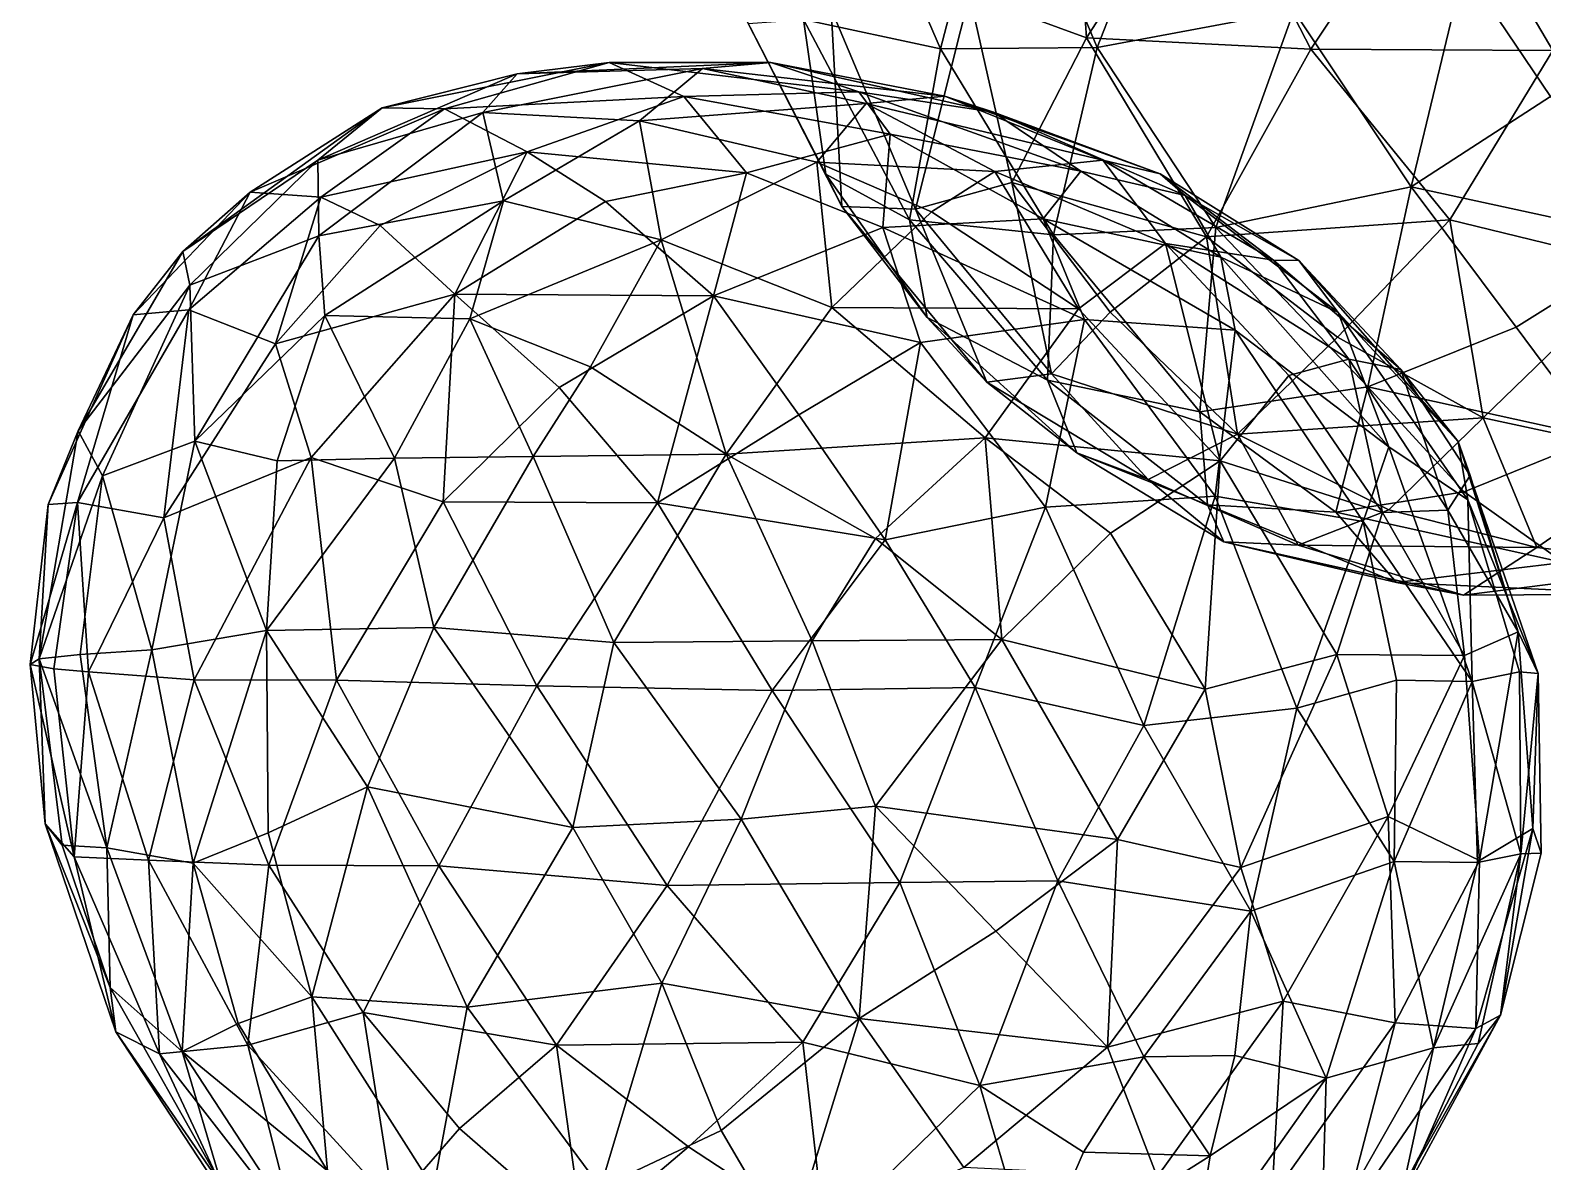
# Model space of a CAD drawing. Extents: x 373697 to 374058, y 6959904 to 6960301.
# Drawn here: x 373817.39 to 373853.77, y 6960149.68 to 6960176.9 of the extents above; entities that cross this region are included whole.
import ezdxf

# ---------------------------------------------------------------- set-up
doc = ezdxf.new("R2010")
doc.units = 0
doc.layers.add('Bht_Fk', color=7, linetype='CONTINUOUS')

msp = doc.modelspace()

# ---------------------------------------------------------------- linework, layer by layer
at = {"layer": 'Bht_Fk'}
for points in [[(373836.953, 6960181.836, 172.605), (373840.739, 6960182.013, 175.513), (373839.291, 6960176.445, 173.418)], [(373840.739, 6960182.013, 175.513), (373843.059, 6960176.48, 176.169), (373839.291, 6960176.445, 173.418)], [(373840.739, 6960182.013, 175.513), (373845.097, 6960181.697, 178.151), (373843.059, 6960176.48, 176.169)], [(373854.012, 6960176.412, 169.392), (373855.05, 6960182.095, 170.208), (373851.275, 6960181.07, 168.511)], [(373835.989, 6960177.154, 170.483), (373836.953, 6960181.836, 172.605), (373839.291, 6960176.445, 173.418)], [(373839.985, 6960177.75, 166.193), (373842.799, 6960176.716, 165.991), (373842.462, 6960181.663, 167.029)], [(373842.462, 6960181.663, 167.029), (373842.799, 6960176.716, 165.991), (373845.718, 6960181.252, 167.209)], [(373843.059, 6960176.48, 176.169), (373845.097, 6960181.697, 178.151), (373847.789, 6960177.359, 179.058)], [(373845.718, 6960181.252, 167.209), (373842.799, 6960176.716, 165.991), (373848.192, 6960176.444, 167.19)], [(373851.275, 6960181.07, 168.511), (373845.718, 6960181.252, 167.209), (373848.192, 6960176.444, 167.19)], [(373854.012, 6960176.412, 169.392), (373851.275, 6960181.07, 168.511), (373848.192, 6960176.444, 167.19)], [(373851.873, 6960178.4, 181.062), (373850.611, 6960173.131, 179.594), (373847.789, 6960177.359, 179.058)], [(373851.873, 6960178.4, 181.062), (373853.959, 6960175.301, 181.439), (373850.611, 6960173.131, 179.594)], [(373851.873, 6960178.4, 181.062), (373856.964, 6960177.098, 182.697), (373853.959, 6960175.301, 181.439)], [(373838.69, 6960172.588, 166.154), (373839.985, 6960177.75, 166.193), (373836.658, 6960177.402, 165.965)], [(373838.69, 6960172.588, 166.154), (373841.001, 6960173.234, 165.791), (373839.985, 6960177.75, 166.193)], [(373841.001, 6960173.234, 165.791), (373842.799, 6960176.716, 165.991), (373839.985, 6960177.75, 166.193)], [(373836.531, 6960173.437, 168.852), (373834.431, 6960177.519, 166.871), (373834.665, 6960177.058, 168.413)], [(373836.915, 6960172.659, 167.337), (373834.431, 6960177.519, 166.871), (373836.531, 6960173.437, 168.852)], [(373836.915, 6960172.659, 167.337), (373836.658, 6960177.402, 165.965), (373834.431, 6960177.519, 166.871)], [(373836.915, 6960172.659, 167.337), (373838.69, 6960172.588, 166.154), (373836.658, 6960177.402, 165.965)], [(373845.909, 6960172.15, 176.831), (373843.059, 6960176.48, 176.169), (373847.789, 6960177.359, 179.058)], [(373847.789, 6960177.359, 179.058), (373850.611, 6960173.131, 179.594), (373845.909, 6960172.15, 176.831)], [(373836.531, 6960173.437, 168.852), (373834.665, 6960177.058, 168.413), (373835.989, 6960177.154, 170.483)], [(373838.54, 6960172.334, 171.044), (373835.989, 6960177.154, 170.483), (373839.291, 6960176.445, 173.418)], [(373838.54, 6960172.334, 171.044), (373836.531, 6960173.437, 168.852), (373835.989, 6960177.154, 170.483)], [(373843.059, 6960176.48, 176.169), (373842.003, 6960171.978, 174.09), (373839.291, 6960176.445, 173.418)], [(373841.001, 6960173.234, 165.791), (373845.687, 6960171.923, 166.604), (373842.799, 6960176.716, 165.991)], [(373843.059, 6960176.48, 176.169), (373845.909, 6960172.15, 176.831), (373842.003, 6960171.978, 174.09)], [(373848.192, 6960176.444, 167.19), (373842.799, 6960176.716, 165.991), (373845.687, 6960171.923, 166.604)], [(373829.109, 6960175.846, 75.394), (373825.855, 6960175.029, 72.704), (373831.318, 6960176.118, 74.359)], [(373825.855, 6960175.029, 72.704), (373827.355, 6960175.006, 71.453), (373831.318, 6960176.118, 74.359)], [(373827.355, 6960175.006, 71.453), (373833.116, 6960175.301, 73.023), (373831.318, 6960176.118, 74.359)], [(373835.211, 6960176.116, 77.147), (373829.109, 6960175.846, 75.394), (373831.318, 6960176.118, 74.359)], [(373829.109, 6960175.846, 75.394), (373835.211, 6960176.116, 77.147), (373833.565, 6960175.973, 78.352)], [(373837.322, 6960175.412, 76.052), (373835.211, 6960176.116, 77.147), (373831.318, 6960176.118, 74.359)], [(373833.116, 6960175.301, 73.023), (373837.322, 6960175.412, 76.052), (373831.318, 6960176.118, 74.359)], [(373835.211, 6960176.116, 77.147), (373839.393, 6960175.306, 80.061), (373833.565, 6960175.973, 78.352)], [(373835.211, 6960176.116, 77.147), (373840.566, 6960174.927, 78.698), (373839.393, 6960175.306, 80.061)], [(373837.322, 6960175.412, 76.052), (373840.566, 6960174.927, 78.698), (373835.211, 6960176.116, 77.147)], [(373842.003, 6960171.978, 174.09), (373838.54, 6960172.334, 171.044), (373839.291, 6960176.445, 173.418)], [(373848.192, 6960176.444, 167.19), (373845.687, 6960171.923, 166.604), (373851.54, 6960172.338, 168.479)], [(373851.54, 6960172.338, 168.479), (373854.012, 6960176.412, 169.392), (373848.192, 6960176.444, 167.19)], [(373851.54, 6960172.338, 168.479), (373856.112, 6960171.221, 170.758), (373854.012, 6960176.412, 169.392)], [(373829.109, 6960175.846, 75.394), (373828.279, 6960174.915, 76.763), (373824.311, 6960173.771, 73.994)], [(373824.311, 6960173.771, 73.994), (373825.855, 6960175.029, 72.704), (373829.109, 6960175.846, 75.394)], [(373833.565, 6960175.973, 78.352), (373832.047, 6960174.713, 79.515), (373828.279, 6960174.915, 76.763)], [(373828.279, 6960174.915, 76.763), (373829.109, 6960175.846, 75.394), (373833.565, 6960175.973, 78.352)], [(373832.047, 6960174.713, 79.515), (373833.565, 6960175.973, 78.352), (373837.502, 6960175.135, 81.025)], [(373839.393, 6960175.306, 80.061), (373837.502, 6960175.135, 81.025), (373833.565, 6960175.973, 78.352)], [(373833.116, 6960175.301, 73.023), (373838.08, 6960174.394, 74.657), (373837.322, 6960175.412, 76.052)], [(373842.664, 6960173.506, 77.515), (373840.566, 6960174.927, 78.698), (373837.322, 6960175.412, 76.052)], [(373838.08, 6960174.394, 74.657), (373842.664, 6960173.506, 77.515), (373837.322, 6960175.412, 76.052)], [(373825.855, 6960175.029, 72.704), (373824.311, 6960173.771, 73.994), (373821.065, 6960171.574, 71.289)], [(373821.065, 6960171.574, 71.289), (373822.681, 6960172.999, 70.511), (373825.855, 6960175.029, 72.704)], [(373825.855, 6960175.029, 72.704), (373822.681, 6960172.999, 70.511), (373827.355, 6960175.006, 71.453)], [(373829.35, 6960173.969, 70.403), (373833.116, 6960175.301, 73.023), (373827.355, 6960175.006, 71.453)], [(373829.35, 6960173.969, 70.403), (373834.62, 6960173.468, 71.707), (373833.116, 6960175.301, 73.023)], [(373837.502, 6960175.135, 81.025), (373836.315, 6960173.725, 82.218), (373832.047, 6960174.713, 79.515)], [(373838.08, 6960174.394, 74.657), (373833.116, 6960175.301, 73.023), (373834.62, 6960173.468, 71.707)], [(373836.315, 6960173.725, 82.218), (373837.502, 6960175.135, 81.025), (373840.595, 6960173.501, 83.399)], [(373837.502, 6960175.135, 81.025), (373839.393, 6960175.306, 80.061), (373843.194, 6960173.771, 82.615)], [(373837.502, 6960175.135, 81.025), (373843.194, 6960173.771, 82.615), (373840.595, 6960173.501, 83.399)], [(373844.57, 6960173.439, 81.535), (373843.194, 6960173.771, 82.615), (373839.393, 6960175.306, 80.061)], [(373840.566, 6960174.927, 78.698), (373844.57, 6960173.439, 81.535), (373839.393, 6960175.306, 80.061)], [(373856.494, 6960171.856, 181.556), (373850.611, 6960173.131, 179.594), (373853.959, 6960175.301, 181.439)], [(373827.355, 6960175.006, 71.453), (373822.681, 6960172.999, 70.511), (373824.384, 6960172.88, 69.251)], [(373824.337, 6960171.95, 75.837), (373824.311, 6960173.771, 73.994), (373828.279, 6960174.915, 76.763)], [(373828.279, 6960174.915, 76.763), (373828.779, 6960172.796, 78.943), (373824.337, 6960171.95, 75.837)], [(373827.355, 6960175.006, 71.453), (373824.384, 6960172.88, 69.251), (373829.35, 6960173.969, 70.403)], [(373828.779, 6960172.796, 78.943), (373828.279, 6960174.915, 76.763), (373832.047, 6960174.713, 79.515)], [(373828.779, 6960172.796, 78.943), (373832.047, 6960174.713, 79.515), (373832.569, 6960171.852, 81.54)], [(373832.047, 6960174.713, 79.515), (373836.315, 6960173.725, 82.218), (373832.569, 6960171.852, 81.54)], [(373840.566, 6960174.927, 78.698), (373845.175, 6960172.917, 79.924), (373844.57, 6960173.439, 81.535)], [(373842.664, 6960173.506, 77.515), (373845.175, 6960172.917, 79.924), (373840.566, 6960174.927, 78.698)], [(373837.9, 6960172.15, 72.405), (373838.08, 6960174.394, 74.657), (373834.62, 6960173.468, 71.707)], [(373841.758, 6960172.36, 75.138), (373838.08, 6960174.394, 74.657), (373837.9, 6960172.15, 72.405)], [(373841.758, 6960172.36, 75.138), (373842.664, 6960173.506, 77.515), (373838.08, 6960174.394, 74.657)], [(373825.807, 6960172.198, 68.577), (373829.35, 6960173.969, 70.403), (373824.384, 6960172.88, 69.251)], [(373829.35, 6960173.969, 70.403), (373825.807, 6960172.198, 68.577), (373827.604, 6960170.547, 67.941)], [(373831.232, 6960172.774, 69.897), (373829.35, 6960173.969, 70.403), (373827.604, 6960170.547, 67.941)], [(373829.35, 6960173.969, 70.403), (373831.232, 6960172.774, 69.897), (373834.62, 6960173.468, 71.707)], [(373821.234, 6960170.764, 73.007), (373821.065, 6960171.574, 71.289), (373824.311, 6960173.771, 73.994)], [(373824.311, 6960173.771, 73.994), (373824.337, 6960171.95, 75.837), (373821.234, 6960170.764, 73.007)], [(373836.674, 6960170.226, 83.912), (373832.569, 6960171.852, 81.54), (373836.315, 6960173.725, 82.218)], [(373839.07, 6960172.528, 83.826), (373836.674, 6960170.226, 83.912), (373836.315, 6960173.725, 82.218)], [(373840.595, 6960173.501, 83.399), (373839.07, 6960172.528, 83.826), (373836.315, 6960173.725, 82.218)], [(373840.595, 6960173.501, 83.399), (373843.194, 6960173.771, 82.615), (373844.697, 6960171.767, 84.82)], [(373844.697, 6960171.767, 84.82), (373843.194, 6960173.771, 82.615), (373847.301, 6960171.368, 84.192)], [(373843.194, 6960173.771, 82.615), (373844.57, 6960173.439, 81.535), (373847.301, 6960171.368, 84.192)], [(373833.827, 6960170.51, 69.7), (373834.62, 6960173.468, 71.707), (373831.232, 6960172.774, 69.897)], [(373837.9, 6960172.15, 72.405), (373834.62, 6960173.468, 71.707), (373833.827, 6960170.51, 69.7)], [(373838.969, 6960169.983, 169.458), (373836.531, 6960173.437, 168.852), (373838.54, 6960172.334, 171.044)], [(373838.969, 6960169.983, 169.458), (373836.915, 6960172.659, 167.337), (373836.531, 6960173.437, 168.852)], [(373841.961, 6960168.632, 167.236), (373841.001, 6960173.234, 165.791), (373838.69, 6960172.588, 166.154)], [(373842.61, 6960170.197, 85.596), (373839.07, 6960172.528, 83.826), (373840.595, 6960173.501, 83.399)], [(373844.697, 6960171.767, 84.82), (373842.61, 6960170.197, 85.596), (373840.595, 6960173.501, 83.399)], [(373841.961, 6960168.632, 167.236), (373843.366, 6960170.113, 166.554), (373841.001, 6960173.234, 165.791)], [(373843.366, 6960170.113, 166.554), (373845.687, 6960171.923, 166.604), (373841.001, 6960173.234, 165.791)], [(373846.032, 6960171.436, 78.455), (373842.664, 6960173.506, 77.515), (373841.758, 6960172.36, 75.138)], [(373842.664, 6960173.506, 77.515), (373846.032, 6960171.436, 78.455), (373845.175, 6960172.917, 79.924)], [(373847.909, 6960171.357, 82.422), (373847.301, 6960171.368, 84.192), (373844.57, 6960173.439, 81.535)], [(373847.909, 6960171.357, 82.422), (373844.57, 6960173.439, 81.535), (373845.175, 6960172.917, 79.924)], [(373819.868, 6960170.052, 69.456), (373822.681, 6960172.999, 70.511), (373821.065, 6960171.574, 71.289)], [(373821.206, 6960170.167, 68.024), (373822.681, 6960172.999, 70.511), (373819.868, 6960170.052, 69.456)], [(373821.206, 6960170.167, 68.024), (373824.384, 6960172.88, 69.251), (373822.681, 6960172.999, 70.511)], [(373823.295, 6960169.353, 67.143), (373824.384, 6960172.88, 69.251), (373821.206, 6960170.167, 68.024)], [(373823.295, 6960169.353, 67.143), (373825.807, 6960172.198, 68.577), (373824.384, 6960172.88, 69.251)], [(373845.175, 6960172.917, 79.924), (373848.851, 6960170.104, 80.937), (373847.909, 6960171.357, 82.422)], [(373846.032, 6960171.436, 78.455), (373848.851, 6960170.104, 80.937), (373845.175, 6960172.917, 79.924)], [(373849.568, 6960168.314, 177.508), (373845.909, 6960172.15, 176.831), (373850.611, 6960173.131, 179.594)], [(373853.135, 6960169.755, 179.736), (373849.568, 6960168.314, 177.508), (373850.611, 6960173.131, 179.594)], [(373853.135, 6960169.755, 179.736), (373850.611, 6960173.131, 179.594), (373856.494, 6960171.856, 181.556)], [(373828.779, 6960172.796, 78.943), (373824.482, 6960170.03, 76.903), (373824.337, 6960171.95, 75.837)], [(373828.779, 6960172.796, 78.943), (373827.967, 6960169.952, 79.561), (373824.482, 6960170.03, 76.903)], [(373833.827, 6960170.51, 69.7), (373831.232, 6960172.774, 69.897), (373827.604, 6960170.547, 67.941)], [(373827.967, 6960169.952, 79.561), (373828.779, 6960172.796, 78.943), (373832.569, 6960171.852, 81.54)], [(373836.674, 6960170.226, 83.912), (373839.07, 6960172.528, 83.826), (373842.61, 6960170.197, 85.596)], [(373840.404, 6960168.433, 168.381), (373836.915, 6960172.659, 167.337), (373838.969, 6960169.983, 169.458)], [(373840.404, 6960168.433, 168.381), (373838.69, 6960172.588, 166.154), (373836.915, 6960172.659, 167.337)], [(373840.404, 6960168.433, 168.381), (373841.961, 6960168.632, 167.236), (373838.69, 6960172.588, 166.154)], [(373825.807, 6960172.198, 68.577), (373823.295, 6960169.353, 67.143), (373827.604, 6960170.547, 67.941)], [(373838.809, 6960169.382, 71.535), (373837.9, 6960172.15, 72.405), (373833.827, 6960170.51, 69.7)], [(373842.755, 6960169.936, 74.192), (373841.758, 6960172.36, 75.138), (373837.9, 6960172.15, 72.405)], [(373837.9, 6960172.15, 72.405), (373838.809, 6960169.382, 71.535), (373842.755, 6960169.936, 74.192)], [(373842.003, 6960171.978, 174.09), (373841.859, 6960168.476, 171.978), (373838.54, 6960172.334, 171.044)], [(373841.859, 6960168.476, 171.978), (373838.969, 6960169.983, 169.458), (373838.54, 6960172.334, 171.044)], [(373846.372, 6960169.683, 77.104), (373841.758, 6960172.36, 75.138), (373842.755, 6960169.936, 74.192)], [(373846.372, 6960169.683, 77.104), (373846.032, 6960171.436, 78.455), (373841.758, 6960172.36, 75.138)], [(373845.909, 6960172.15, 176.831), (373845.524, 6960167.713, 174.667), (373842.003, 6960171.978, 174.09)], [(373845.909, 6960172.15, 176.831), (373849.568, 6960168.314, 177.508), (373845.524, 6960167.713, 174.667)], [(373848.84, 6960169.515, 167.911), (373851.54, 6960172.338, 168.479), (373845.687, 6960171.923, 166.604)], [(373852.344, 6960167.568, 169.793), (373851.54, 6960172.338, 168.479), (373848.84, 6960169.515, 167.911)], [(373852.344, 6960167.568, 169.793), (373856.112, 6960171.221, 170.758), (373851.54, 6960172.338, 168.479)], [(373821.234, 6960170.764, 73.007), (373824.337, 6960171.95, 75.837), (373821.351, 6960167.011, 74.871)], [(373824.337, 6960171.95, 75.837), (373824.482, 6960170.03, 76.903), (373821.351, 6960167.011, 74.871)], [(373832.569, 6960171.852, 81.54), (373830.871, 6960168.796, 81.616), (373827.967, 6960169.952, 79.561)], [(373832.569, 6960171.852, 81.54), (373834.131, 6960166.699, 83.574), (373830.871, 6960168.796, 81.616)], [(373832.569, 6960171.852, 81.54), (373836.674, 6960170.226, 83.912), (373834.131, 6960166.699, 83.574)], [(373845.524, 6960167.713, 174.667), (373841.859, 6960168.476, 171.978), (373842.003, 6960171.978, 174.09)], [(373842.61, 6960170.197, 85.596), (373844.697, 6960171.767, 84.82), (373846.017, 6960166.537, 87.042)], [(373846.428, 6960167.18, 168.132), (373845.687, 6960171.923, 166.604), (373843.366, 6960170.113, 166.554)], [(373844.697, 6960171.767, 84.82), (373847.67, 6960168.593, 86.424), (373846.017, 6960166.537, 87.042)], [(373849.109, 6960168.983, 85.69), (373844.697, 6960171.767, 84.82), (373847.301, 6960171.368, 84.192)], [(373849.109, 6960168.983, 85.69), (373847.67, 6960168.593, 86.424), (373844.697, 6960171.767, 84.82)], [(373848.84, 6960169.515, 167.911), (373845.687, 6960171.923, 166.604), (373846.428, 6960167.18, 168.132)], [(373856.494, 6960171.856, 181.556), (373855.103, 6960167.097, 179.373), (373853.135, 6960169.755, 179.736)], [(373821.234, 6960170.764, 73.007), (373818.547, 6960167.262, 70.453), (373821.065, 6960171.574, 71.289)], [(373818.547, 6960167.262, 70.453), (373819.868, 6960170.052, 69.456), (373821.065, 6960171.574, 71.289)], [(373850.073, 6960166.878, 79.475), (373848.851, 6960170.104, 80.937), (373846.032, 6960171.436, 78.455)], [(373846.032, 6960171.436, 78.455), (373846.372, 6960169.683, 77.104), (373850.073, 6960166.878, 79.475)], [(373850.364, 6960168.736, 84.684), (373849.109, 6960168.983, 85.69), (373847.301, 6960171.368, 84.192)], [(373847.909, 6960171.357, 82.422), (373850.364, 6960168.736, 84.684), (373847.301, 6960171.368, 84.192)], [(373847.909, 6960171.357, 82.422), (373851.736, 6960167, 83.727), (373850.364, 6960168.736, 84.684)], [(373848.851, 6960170.104, 80.937), (373851.736, 6960167, 83.727), (373847.909, 6960171.357, 82.422)], [(373852.344, 6960167.568, 169.793), (373856.773, 6960166.62, 172.316), (373856.112, 6960171.221, 170.758)], [(373821.234, 6960170.764, 73.007), (373819.135, 6960166.179, 72.299), (373818.547, 6960167.262, 70.453)], [(373821.351, 6960167.011, 74.871), (373819.135, 6960166.179, 72.299), (373821.234, 6960170.764, 73.007)], [(373823.295, 6960169.353, 67.143), (373824.149, 6960166.617, 66.281), (373827.604, 6960170.547, 67.941)], [(373824.149, 6960166.617, 66.281), (373827.33, 6960165.551, 66.508), (373827.604, 6960170.547, 67.941)], [(373827.33, 6960165.551, 66.508), (373830.119, 6960168.298, 67.726), (373827.604, 6960170.547, 67.941)], [(373830.119, 6960168.298, 67.726), (373833.827, 6960170.51, 69.7), (373827.604, 6960170.547, 67.941)], [(373832.479, 6960165.527, 67.842), (373833.827, 6960170.51, 69.7), (373830.119, 6960168.298, 67.726)], [(373832.479, 6960165.527, 67.842), (373835.877, 6960167.645, 69.584), (373833.827, 6960170.51, 69.7)], [(373835.877, 6960167.645, 69.584), (373838.809, 6960169.382, 71.535), (373833.827, 6960170.51, 69.7)], [(373819.868, 6960170.052, 69.456), (373818.547, 6960167.262, 70.453), (373817.828, 6960165.49, 68.75)], [(373818.528, 6960165.539, 67.181), (373819.868, 6960170.052, 69.456), (373817.828, 6960165.49, 68.75)], [(373818.528, 6960165.539, 67.181), (373820.61, 6960165.163, 66.122), (373821.206, 6960170.167, 68.024)], [(373821.206, 6960170.167, 68.024), (373819.868, 6960170.052, 69.456), (373818.528, 6960165.539, 67.181)], [(373820.61, 6960165.163, 66.122), (373823.295, 6960169.353, 67.143), (373821.206, 6960170.167, 68.024)], [(373824.482, 6960170.03, 76.903), (373823.331, 6960166.538, 76.881), (373821.351, 6960167.011, 74.871)], [(373826.159, 6960166.6, 79.061), (373823.331, 6960166.538, 76.881), (373824.482, 6960170.03, 76.903)], [(373827.967, 6960169.952, 79.561), (373826.159, 6960166.6, 79.061), (373824.482, 6960170.03, 76.903)], [(373827.967, 6960169.952, 79.561), (373829.492, 6960166.643, 81.207), (373826.159, 6960166.6, 79.061)], [(373830.871, 6960168.796, 81.616), (373829.492, 6960166.643, 81.207), (373827.967, 6960169.952, 79.561)], [(373836.674, 6960170.226, 83.912), (373840.36, 6960167.089, 85.865), (373834.131, 6960166.699, 83.574)], [(373842.61, 6960170.197, 85.596), (373840.36, 6960167.089, 85.865), (373836.674, 6960170.226, 83.912)], [(373841.813, 6960165.425, 72.051), (373842.755, 6960169.936, 74.192), (373838.809, 6960169.382, 71.535)], [(373841.859, 6960168.476, 171.978), (373842.568, 6960166.727, 170.436), (373838.969, 6960169.983, 169.458)], [(373840.404, 6960168.433, 168.381), (373838.969, 6960169.983, 169.458), (373842.568, 6960166.727, 170.436)], [(373840.36, 6960167.089, 85.865), (373842.61, 6960170.197, 85.596), (373846.017, 6960166.537, 87.042)], [(373845.894, 6960165.687, 74.841), (373842.755, 6960169.936, 74.192), (373841.813, 6960165.425, 72.051)], [(373846.428, 6960167.18, 168.132), (373843.366, 6960170.113, 166.554), (373841.961, 6960168.632, 167.236)], [(373846.372, 6960169.683, 77.104), (373842.755, 6960169.936, 74.192), (373845.894, 6960165.687, 74.841)], [(373851.974, 6960165.602, 81.715), (373851.736, 6960167, 83.727), (373848.851, 6960170.104, 80.937)], [(373850.073, 6960166.878, 79.475), (373851.974, 6960165.602, 81.715), (373848.851, 6960170.104, 80.937)], [(373845.894, 6960165.687, 74.841), (373849.453, 6960165.074, 77.841), (373846.372, 6960169.683, 77.104)], [(373850.073, 6960166.878, 79.475), (373846.372, 6960169.683, 77.104), (373849.453, 6960165.074, 77.841)], [(373855.103, 6960167.097, 179.373), (373849.568, 6960168.314, 177.508), (373853.135, 6960169.755, 179.736)], [(373824.149, 6960166.617, 66.281), (373823.295, 6960169.353, 67.143), (373820.61, 6960165.163, 66.122)], [(373837.959, 6960164.633, 69.908), (373838.809, 6960169.382, 71.535), (373835.877, 6960167.645, 69.584)], [(373838.809, 6960169.382, 71.535), (373837.959, 6960164.633, 69.908), (373841.813, 6960165.425, 72.051)], [(373846.428, 6960167.18, 168.132), (373852.344, 6960167.568, 169.793), (373848.84, 6960169.515, 167.911)], [(373847.67, 6960168.593, 86.424), (373849.109, 6960168.983, 85.69), (373849.919, 6960165.291, 87.05)], [(373849.109, 6960168.983, 85.69), (373851.494, 6960165.348, 86.279), (373849.919, 6960165.291, 87.05)], [(373850.364, 6960168.736, 84.684), (373851.494, 6960165.348, 86.279), (373849.109, 6960168.983, 85.69)], [(373834.131, 6960166.699, 83.574), (373829.492, 6960166.643, 81.207), (373830.871, 6960168.796, 81.616)], [(373844.279, 6960166.092, 168.87), (373841.961, 6960168.632, 167.236), (373840.404, 6960168.433, 168.381)], [(373845.709, 6960165.477, 172.962), (373841.859, 6960168.476, 171.978), (373845.524, 6960167.713, 174.667)], [(373842.568, 6960166.727, 170.436), (373841.859, 6960168.476, 171.978), (373845.709, 6960165.477, 172.962)], [(373846.428, 6960167.18, 168.132), (373841.961, 6960168.632, 167.236), (373844.279, 6960166.092, 168.87)], [(373847.67, 6960168.593, 86.424), (373849.919, 6960165.291, 87.05), (373846.017, 6960166.537, 87.042)], [(373852.026, 6960166.188, 85.093), (373851.494, 6960165.348, 86.279), (373850.364, 6960168.736, 84.684)], [(373851.736, 6960167, 83.727), (373852.026, 6960166.188, 85.093), (373850.364, 6960168.736, 84.684)], [(373832.479, 6960165.527, 67.842), (373830.119, 6960168.298, 67.726), (373827.33, 6960165.551, 66.508)], [(373844.279, 6960166.092, 168.87), (373840.404, 6960168.433, 168.381), (373842.568, 6960166.727, 170.436)], [(373849.568, 6960168.314, 177.508), (373848.793, 6960165.301, 175.23), (373845.524, 6960167.713, 174.667)], [(373851.884, 6960165.788, 177.342), (373848.793, 6960165.301, 175.23), (373849.568, 6960168.314, 177.508)], [(373851.884, 6960165.788, 177.342), (373849.568, 6960168.314, 177.508), (373855.103, 6960167.097, 179.373)], [(373837.959, 6960164.633, 69.908), (373835.877, 6960167.645, 69.584), (373832.479, 6960165.527, 67.842)], [(373848.793, 6960165.301, 175.23), (373845.709, 6960165.477, 172.962), (373845.524, 6960167.713, 174.667)], [(373852.344, 6960167.568, 169.793), (373846.428, 6960167.18, 168.132), (373850.072, 6960165.355, 169.923)], [(373850.072, 6960165.355, 169.923), (373853.635, 6960164.451, 171.932), (373852.344, 6960167.568, 169.793)], [(373852.344, 6960167.568, 169.793), (373853.635, 6960164.451, 171.932), (373856.773, 6960166.62, 172.316)], [(373818.547, 6960167.262, 70.453), (373819.135, 6960166.179, 72.299), (373817.607, 6960161.776, 70.032)], [(373817.828, 6960165.49, 68.75), (373818.547, 6960167.262, 70.453), (373817.607, 6960161.776, 70.032)], [(373821.351, 6960167.011, 74.871), (373820.316, 6960161.99, 74.251), (373819.135, 6960166.179, 72.299)], [(373823.075, 6960162.455, 76.927), (373820.316, 6960161.99, 74.251), (373821.351, 6960167.011, 74.871)], [(373823.331, 6960166.538, 76.881), (373823.075, 6960162.455, 76.927), (373821.351, 6960167.011, 74.871)], [(373834.131, 6960166.699, 83.574), (373840.36, 6960167.089, 85.865), (373837.726, 6960164.669, 85.278)], [(373840.36, 6960167.089, 85.865), (373840.76, 6960162.242, 86.43), (373837.726, 6960164.669, 85.278)], [(373843.373, 6960164.8, 86.973), (373840.36, 6960167.089, 85.865), (373846.017, 6960166.537, 87.042)], [(373843.373, 6960164.8, 86.973), (373840.76, 6960162.242, 86.43), (373840.36, 6960167.089, 85.865)], [(373846.428, 6960167.18, 168.132), (373844.279, 6960166.092, 168.87), (373847.891, 6960164.51, 170.291)], [(373846.428, 6960167.18, 168.132), (373847.891, 6960164.51, 170.291), (373850.072, 6960165.355, 169.923)], [(373855.103, 6960167.097, 179.373), (373854.269, 6960164.094, 176.937), (373851.884, 6960165.788, 177.342)], [(373834.131, 6960166.699, 83.574), (373831.427, 6960162.166, 82.546), (373829.492, 6960166.643, 81.207)], [(373831.427, 6960162.166, 82.546), (373834.131, 6960166.699, 83.574), (373836.205, 6960162.208, 84.774)], [(373834.131, 6960166.699, 83.574), (373837.726, 6960164.669, 85.278), (373836.205, 6960162.208, 84.774)], [(373845.709, 6960165.477, 172.962), (373846.104, 6960164.59, 171.334), (373842.568, 6960166.727, 170.436)], [(373846.104, 6960164.59, 171.334), (373844.279, 6960166.092, 168.87), (373842.568, 6960166.727, 170.436)], [(373850.073, 6960166.878, 79.475), (373849.453, 6960165.074, 77.841), (373852.075, 6960161.227, 79.923)], [(373851.974, 6960165.602, 81.715), (373850.073, 6960166.878, 79.475), (373852.075, 6960161.227, 79.923)], [(373851.736, 6960167, 83.727), (373853.186, 6960162.423, 85.538), (373852.026, 6960166.188, 85.093)], [(373853.664, 6960161.424, 83.854), (373853.186, 6960162.423, 85.538), (373851.736, 6960167, 83.727)], [(373851.974, 6960165.602, 81.715), (373853.664, 6960161.424, 83.854), (373851.736, 6960167, 83.727)], [(373824.149, 6960166.617, 66.281), (373820.61, 6960165.163, 66.122), (373821.336, 6960161.272, 65.534)], [(373824.757, 6960161.265, 65.6), (373824.149, 6960166.617, 66.281), (373821.336, 6960161.272, 65.534)], [(373823.075, 6960162.455, 76.927), (373826.159, 6960166.6, 79.061), (373827.098, 6960162.528, 79.948)], [(373823.331, 6960166.538, 76.881), (373826.159, 6960166.6, 79.061), (373823.075, 6960162.455, 76.927)], [(373824.149, 6960166.617, 66.281), (373824.757, 6960161.265, 65.6), (373827.33, 6960165.551, 66.508)], [(373827.098, 6960162.528, 79.948), (373826.159, 6960166.6, 79.061), (373829.492, 6960166.643, 81.207)], [(373831.427, 6960162.166, 82.546), (373827.098, 6960162.528, 79.948), (373829.492, 6960166.643, 81.207)], [(373845.654, 6960161.046, 87.489), (373843.373, 6960164.8, 86.973), (373846.017, 6960166.537, 87.042)], [(373848.821, 6960161.879, 87.63), (373845.654, 6960161.046, 87.489), (373846.017, 6960166.537, 87.042)], [(373849.919, 6960165.291, 87.05), (373848.821, 6960161.879, 87.63), (373846.017, 6960166.537, 87.042)], [(373856.773, 6960166.62, 172.316), (373853.635, 6960164.451, 171.932), (373857.449, 6960164.008, 174.567)], [(373818.598, 6960161.882, 72.017), (373817.607, 6960161.776, 70.032), (373819.135, 6960166.179, 72.299)], [(373819.135, 6960166.179, 72.299), (373820.316, 6960161.99, 74.251), (373818.598, 6960161.882, 72.017)], [(373846.104, 6960164.59, 171.334), (373847.891, 6960164.51, 170.291), (373844.279, 6960166.092, 168.87)], [(373853.186, 6960162.423, 85.538), (373851.494, 6960165.348, 86.279), (373852.026, 6960166.188, 85.093)], [(373841.813, 6960165.425, 72.051), (373844.175, 6960160.171, 72.781), (373845.894, 6960165.687, 74.841)], [(373844.175, 6960160.171, 72.781), (373847.859, 6960160.589, 75.438), (373845.894, 6960165.687, 74.841)], [(373845.894, 6960165.687, 74.841), (373847.859, 6960160.589, 75.438), (373849.453, 6960165.074, 77.841)], [(373851.884, 6960165.788, 177.342), (373854.269, 6960164.094, 176.937), (373848.793, 6960165.301, 175.23)], [(373853.213, 6960161.459, 81.922), (373851.974, 6960165.602, 81.715), (373852.075, 6960161.227, 79.923)], [(373851.974, 6960165.602, 81.715), (373853.213, 6960161.459, 81.922), (373853.664, 6960161.424, 83.854)], [(373817.395, 6960161.634, 67.923), (373818.528, 6960165.539, 67.181), (373817.828, 6960165.49, 68.75)], [(373817.963, 6960161.533, 66.749), (373818.528, 6960165.539, 67.181), (373817.395, 6960161.634, 67.923)], [(373817.828, 6960165.49, 68.75), (373817.607, 6960161.776, 70.032), (373817.395, 6960161.634, 67.923)], [(373818.794, 6960161.463, 66.124), (373818.528, 6960165.539, 67.181), (373817.963, 6960161.533, 66.749)], [(373818.794, 6960161.463, 66.124), (373820.61, 6960165.163, 66.122), (373818.528, 6960165.539, 67.181)], [(373824.757, 6960161.265, 65.6), (373829.579, 6960161.124, 66.439), (373827.33, 6960165.551, 66.508)], [(373827.33, 6960165.551, 66.508), (373829.579, 6960161.124, 66.439), (373832.479, 6960165.527, 67.842)], [(373832.479, 6960165.527, 67.842), (373829.579, 6960161.124, 66.439), (373835.24, 6960161.01, 68.329)], [(373835.24, 6960161.01, 68.329), (373837.959, 6960164.633, 69.908), (373832.479, 6960165.527, 67.842)], [(373840.119, 6960161.083, 70.519), (373841.813, 6960165.425, 72.051), (373837.959, 6960164.633, 69.908)], [(373841.813, 6960165.425, 72.051), (373840.119, 6960161.083, 70.519), (373844.175, 6960160.171, 72.781)], [(373850.256, 6960163.614, 174.189), (373845.709, 6960165.477, 172.962), (373848.793, 6960165.301, 175.23)], [(373850.256, 6960163.614, 174.189), (373846.104, 6960164.59, 171.334), (373845.709, 6960165.477, 172.962)], [(373850.072, 6960165.355, 169.923), (373847.891, 6960164.51, 170.291), (373853.635, 6960164.451, 171.932)], [(373854.269, 6960164.094, 176.937), (373850.256, 6960163.614, 174.189), (373848.793, 6960165.301, 175.23)], [(373849.919, 6960165.291, 87.05), (373851.89, 6960161.855, 86.953), (373848.821, 6960161.879, 87.63)], [(373851.494, 6960165.348, 86.279), (373851.89, 6960161.855, 86.953), (373849.919, 6960165.291, 87.05)], [(373851.494, 6960165.348, 86.279), (373853.186, 6960162.423, 85.538), (373851.89, 6960161.855, 86.953)], [(373821.336, 6960161.272, 65.534), (373820.61, 6960165.163, 66.122), (373818.794, 6960161.463, 66.124)], [(373849.453, 6960165.074, 77.841), (373847.859, 6960160.589, 75.438), (373850.253, 6960161.258, 77.684)], [(373852.075, 6960161.227, 79.923), (373849.453, 6960165.074, 77.841), (373850.253, 6960161.258, 77.684)], [(373840.119, 6960161.083, 70.519), (373837.959, 6960164.633, 69.908), (373835.24, 6960161.01, 68.329)], [(373836.205, 6960162.208, 84.774), (373837.726, 6960164.669, 85.278), (373840.76, 6960162.242, 86.43)], [(373843.373, 6960164.8, 86.973), (373845.654, 6960161.046, 87.489), (373840.76, 6960162.242, 86.43)], [(373850.256, 6960163.614, 174.189), (373851.867, 6960163.306, 172.882), (373846.104, 6960164.59, 171.334)], [(373847.891, 6960164.51, 170.291), (373846.104, 6960164.59, 171.334), (373851.867, 6960163.306, 172.882)], [(373853.635, 6960164.451, 171.932), (373847.891, 6960164.51, 170.291), (373851.867, 6960163.306, 172.882)], [(373857.449, 6960164.008, 174.567), (373853.635, 6960164.451, 171.932), (373851.867, 6960163.306, 172.882)], [(373854.269, 6960164.094, 176.937), (373856.229, 6960163.327, 175.867), (373850.256, 6960163.614, 174.189)], [(373856.229, 6960163.327, 175.867), (373857.449, 6960164.008, 174.567), (373851.867, 6960163.306, 172.882)], [(373851.867, 6960163.306, 172.882), (373850.256, 6960163.614, 174.189), (373856.229, 6960163.327, 175.867)], [(373820.316, 6960161.99, 74.251), (373823.075, 6960162.455, 76.927), (373821.317, 6960156.855, 74.62)], [(373823.075, 6960162.455, 76.927), (373823.115, 6960157.589, 76.582), (373821.317, 6960156.855, 74.62)], [(373827.098, 6960162.528, 79.948), (373825.505, 6960158.699, 78.656), (373823.075, 6960162.455, 76.927)], [(373823.075, 6960162.455, 76.927), (373825.505, 6960158.699, 78.656), (373823.115, 6960157.589, 76.582)], [(373830.446, 6960157.716, 81.77), (373825.505, 6960158.699, 78.656), (373827.098, 6960162.528, 79.948)], [(373830.446, 6960157.716, 81.77), (373827.098, 6960162.528, 79.948), (373831.427, 6960162.166, 82.546)], [(373853.186, 6960162.423, 85.538), (373852.25, 6960156.923, 86.389), (373851.89, 6960161.855, 86.953)], [(373852.25, 6960156.923, 86.389), (373853.186, 6960162.423, 85.538), (373853.534, 6960157.693, 85.166)], [(373853.664, 6960161.424, 83.854), (373853.534, 6960157.693, 85.166), (373853.186, 6960162.423, 85.538)], [(373818.598, 6960161.882, 72.017), (373820.316, 6960161.99, 74.251), (373819.234, 6960157.224, 72.084)], [(373820.316, 6960161.99, 74.251), (373821.317, 6960156.855, 74.62), (373819.234, 6960157.224, 72.084)], [(373831.427, 6960162.166, 82.546), (373834.492, 6960157.921, 83.827), (373830.446, 6960157.716, 81.77)], [(373834.492, 6960157.921, 83.827), (373831.427, 6960162.166, 82.546), (373836.205, 6960162.208, 84.774)], [(373837.727, 6960158.233, 85.199), (373834.492, 6960157.921, 83.827), (373836.205, 6960162.208, 84.774)], [(373836.205, 6960162.208, 84.774), (373840.76, 6960162.242, 86.43), (373837.727, 6960158.233, 85.199)], [(373840.76, 6960162.242, 86.43), (373843.544, 6960157.427, 86.869), (373837.727, 6960158.233, 85.199)], [(373845.654, 6960161.046, 87.489), (373843.544, 6960157.427, 86.869), (373840.76, 6960162.242, 86.43)], [(373817.395, 6960161.634, 67.923), (373817.607, 6960161.776, 70.032), (373817.75, 6960157.809, 68.497)], [(373818.45, 6960157.013, 66.841), (373817.395, 6960161.634, 67.923), (373817.75, 6960157.809, 68.497)], [(373817.395, 6960161.634, 67.923), (373818.45, 6960157.013, 66.841), (373817.963, 6960161.533, 66.749)], [(373819.234, 6960157.224, 72.084), (373817.607, 6960161.776, 70.032), (373818.598, 6960161.882, 72.017)], [(373817.607, 6960161.776, 70.032), (373818.162, 6960157.293, 70.078), (373817.75, 6960157.809, 68.497)], [(373817.607, 6960161.776, 70.032), (373819.234, 6960157.224, 72.084), (373818.162, 6960157.293, 70.078)], [(373846.509, 6960156.753, 87.27), (373845.654, 6960161.046, 87.489), (373848.821, 6960161.879, 87.63)], [(373848.821, 6960161.879, 87.63), (373850.056, 6960157.98, 87.366), (373846.509, 6960156.753, 87.27)], [(373851.89, 6960161.855, 86.953), (373850.056, 6960157.98, 87.366), (373848.821, 6960161.879, 87.63)], [(373850.056, 6960157.98, 87.366), (373851.89, 6960161.855, 86.953), (373852.25, 6960156.923, 86.389)], [(373818.794, 6960161.463, 66.124), (373817.963, 6960161.533, 66.749), (373818.45, 6960157.013, 66.841)], [(373818.794, 6960161.463, 66.124), (373818.45, 6960157.013, 66.841), (373820.241, 6960156.929, 65.819)], [(373818.794, 6960161.463, 66.124), (373820.241, 6960156.929, 65.819), (373821.336, 6960161.272, 65.534)], [(373821.336, 6960161.272, 65.534), (373820.241, 6960156.929, 65.819), (373823.133, 6960156.809, 65.475)], [(373823.133, 6960156.809, 65.475), (373824.757, 6960161.265, 65.6), (373821.336, 6960161.272, 65.534)], [(373823.133, 6960156.809, 65.475), (373827.218, 6960156.793, 65.937), (373824.757, 6960161.265, 65.6)], [(373827.218, 6960156.793, 65.937), (373829.579, 6960161.124, 66.439), (373824.757, 6960161.265, 65.6)], [(373850.197, 6960156.9, 77.447), (373850.253, 6960161.258, 77.684), (373847.859, 6960160.589, 75.438)], [(373850.197, 6960156.9, 77.447), (373852.075, 6960161.227, 79.923), (373850.253, 6960161.258, 77.684)], [(373852.203, 6960156.877, 79.819), (373852.075, 6960161.227, 79.923), (373850.197, 6960156.9, 77.447)], [(373853.248, 6960157.086, 81.786), (373853.213, 6960161.459, 81.922), (373852.075, 6960161.227, 79.923)], [(373852.203, 6960156.877, 79.819), (373853.248, 6960157.086, 81.786), (373852.075, 6960161.227, 79.923)], [(373853.664, 6960161.424, 83.854), (373853.213, 6960161.459, 81.922), (373853.248, 6960157.086, 81.786)], [(373853.664, 6960161.424, 83.854), (373853.248, 6960157.086, 81.786), (373853.734, 6960157.096, 83.648)], [(373853.734, 6960157.096, 83.648), (373853.534, 6960157.693, 85.166), (373853.664, 6960161.424, 83.854)], [(373827.218, 6960156.793, 65.937), (373832.711, 6960156.322, 67.394), (373829.579, 6960161.124, 66.439)], [(373832.711, 6960156.322, 67.394), (373835.24, 6960161.01, 68.329), (373829.579, 6960161.124, 66.439)], [(373838.308, 6960156.393, 69.582), (373835.24, 6960161.01, 68.329), (373832.711, 6960156.322, 67.394)], [(373838.308, 6960156.393, 69.582), (373840.119, 6960161.083, 70.519), (373835.24, 6960161.01, 68.329)], [(373840.119, 6960161.083, 70.519), (373838.308, 6960156.393, 69.582), (373842.108, 6960156.431, 71.499)], [(373842.108, 6960156.431, 71.499), (373844.175, 6960160.171, 72.781), (373840.119, 6960161.083, 70.519)], [(373845.654, 6960161.046, 87.489), (373846.509, 6960156.753, 87.27), (373843.544, 6960157.427, 86.869)], [(373844.175, 6960160.171, 72.781), (373846.749, 6960155.703, 74.523), (373847.859, 6960160.589, 75.438)], [(373850.197, 6960156.9, 77.447), (373847.859, 6960160.589, 75.438), (373846.749, 6960155.703, 74.523)], [(373844.175, 6960160.171, 72.781), (373842.108, 6960156.431, 71.499), (373846.749, 6960155.703, 74.523)], [(373824.166, 6960153.641, 76.557), (373823.115, 6960157.589, 76.582), (373825.505, 6960158.699, 78.656)], [(373827.902, 6960153.391, 79.454), (373824.166, 6960153.641, 76.557), (373825.505, 6960158.699, 78.656)], [(373830.446, 6960157.716, 81.77), (373827.902, 6960153.391, 79.454), (373825.505, 6960158.699, 78.656)], [(373830.446, 6960157.716, 81.77), (373834.492, 6960157.921, 83.827), (373832.584, 6960153.969, 82.358)], [(373837.335, 6960153.122, 84.321), (373832.584, 6960153.969, 82.358), (373834.492, 6960157.921, 83.827)], [(373834.492, 6960157.921, 83.827), (373837.727, 6960158.233, 85.199), (373837.335, 6960153.122, 84.321)], [(373837.335, 6960153.122, 84.321), (373837.727, 6960158.233, 85.199), (373840.622, 6960155.22, 85.849)], [(373843.544, 6960157.427, 86.869), (373840.622, 6960155.22, 85.849), (373837.727, 6960158.233, 85.199)], [(373847.529, 6960153.539, 86.705), (373846.509, 6960156.753, 87.27), (373850.056, 6960157.98, 87.366)], [(373850.225, 6960153.017, 86.157), (373847.529, 6960153.539, 86.705), (373850.056, 6960157.98, 87.366)], [(373852.25, 6960156.923, 86.389), (373850.225, 6960153.017, 86.157), (373850.056, 6960157.98, 87.366)], [(373819.454, 6960152.804, 68.615), (373818.45, 6960157.013, 66.841), (373817.75, 6960157.809, 68.497)], [(373819.315, 6960153.868, 70.317), (373819.454, 6960152.804, 68.615), (373817.75, 6960157.809, 68.497)], [(373818.162, 6960157.293, 70.078), (373819.315, 6960153.868, 70.317), (373817.75, 6960157.809, 68.497)], [(373823.115, 6960157.589, 76.582), (373824.166, 6960153.641, 76.557), (373821.317, 6960156.855, 74.62)], [(373832.584, 6960153.969, 82.358), (373827.902, 6960153.391, 79.454), (373830.446, 6960157.716, 81.77)], [(373852.162, 6960152.879, 84.72), (373852.25, 6960156.923, 86.389), (373853.534, 6960157.693, 85.166)], [(373853.534, 6960157.693, 85.166), (373852.757, 6960153.202, 83.03), (373852.162, 6960152.879, 84.72)], [(373853.734, 6960157.096, 83.648), (373852.757, 6960153.202, 83.03), (373853.534, 6960157.693, 85.166)], [(373818.162, 6960157.293, 70.078), (373819.234, 6960157.224, 72.084), (373819.315, 6960153.868, 70.317)], [(373819.234, 6960157.224, 72.084), (373821.051, 6960152.328, 72.445), (373819.315, 6960153.868, 70.317)], [(373819.234, 6960157.224, 72.084), (373821.317, 6960156.855, 74.62), (373821.051, 6960152.328, 72.445)], [(373843.544, 6960157.427, 86.869), (373843.303, 6960152.431, 85.96), (373840.622, 6960155.22, 85.849)], [(373843.303, 6960152.431, 85.96), (373843.544, 6960157.427, 86.869), (373846.509, 6960156.753, 87.27)], [(373818.45, 6960157.013, 66.841), (373820.503, 6960152.276, 67.13), (373820.241, 6960156.929, 65.819)], [(373820.503, 6960152.276, 67.13), (373818.45, 6960157.013, 66.841), (373819.454, 6960152.804, 68.615)], [(373820.503, 6960152.276, 67.13), (373822.63, 6960152.481, 66.221), (373820.241, 6960156.929, 65.819)], [(373822.63, 6960152.481, 66.221), (373823.133, 6960156.809, 65.475), (373820.241, 6960156.929, 65.819)], [(373821.317, 6960156.855, 74.62), (373822.396, 6960153.003, 74.562), (373821.051, 6960152.328, 72.445)], [(373824.166, 6960153.641, 76.557), (373822.396, 6960153.003, 74.562), (373821.317, 6960156.855, 74.62)], [(373846.749, 6960155.703, 74.523), (373848.568, 6960151.687, 76.675), (373850.197, 6960156.9, 77.447)], [(373848.568, 6960151.687, 76.675), (373851.146, 6960152.416, 79.397), (373850.197, 6960156.9, 77.447)], [(373851.146, 6960152.416, 79.397), (373852.203, 6960156.877, 79.819), (373850.197, 6960156.9, 77.447)], [(373852.25, 6960156.923, 86.389), (373852.162, 6960152.879, 84.72), (373850.225, 6960153.017, 86.157)], [(373853.248, 6960157.086, 81.786), (373851.146, 6960152.416, 79.397), (373852.223, 6960152.519, 81.402)], [(373852.203, 6960156.877, 79.819), (373851.146, 6960152.416, 79.397), (373853.248, 6960157.086, 81.786)], [(373852.757, 6960153.202, 83.03), (373853.248, 6960157.086, 81.786), (373852.223, 6960152.519, 81.402)], [(373853.248, 6960157.086, 81.786), (373852.757, 6960153.202, 83.03), (373853.734, 6960157.096, 83.648)], [(373825.401, 6960153.264, 66.043), (373823.133, 6960156.809, 65.475), (373822.63, 6960152.481, 66.221)], [(373823.133, 6960156.809, 65.475), (373825.401, 6960153.264, 66.043), (373827.218, 6960156.793, 65.937)], [(373825.401, 6960153.264, 66.043), (373830.048, 6960152.479, 66.967), (373827.218, 6960156.793, 65.937)], [(373832.711, 6960156.322, 67.394), (373827.218, 6960156.793, 65.937), (373830.048, 6960152.479, 66.967)], [(373846.509, 6960156.753, 87.27), (373847.529, 6960153.539, 86.705), (373843.303, 6960152.431, 85.96)], [(373830.048, 6960152.479, 66.967), (373835.98, 6960152.555, 68.889), (373832.711, 6960156.322, 67.394)], [(373835.98, 6960152.555, 68.889), (373838.308, 6960156.393, 69.582), (373832.711, 6960156.322, 67.394)], [(373840.234, 6960151.513, 70.961), (373838.308, 6960156.393, 69.582), (373835.98, 6960152.555, 68.889)], [(373842.108, 6960156.431, 71.499), (373838.308, 6960156.393, 69.582), (373840.234, 6960151.513, 70.961)], [(373840.234, 6960151.513, 70.961), (373844.181, 6960152.197, 73.106), (373842.108, 6960156.431, 71.499)], [(373842.108, 6960156.431, 71.499), (373844.181, 6960152.197, 73.106), (373846.749, 6960155.703, 74.523)], [(373844.181, 6960152.197, 73.106), (373846.369, 6960152.234, 74.64), (373846.749, 6960155.703, 74.523)], [(373846.369, 6960152.234, 74.64), (373848.568, 6960151.687, 76.675), (373846.749, 6960155.703, 74.523)], [(373840.622, 6960155.22, 85.849), (373843.303, 6960152.431, 85.96), (373837.335, 6960153.122, 84.321)], [(373831.107, 6960149.056, 80.17), (373827.902, 6960153.391, 79.454), (373832.584, 6960153.969, 82.358)], [(373834.014, 6960150.424, 82.245), (373831.107, 6960149.056, 80.17), (373832.584, 6960153.969, 82.358)], [(373834.014, 6960150.424, 82.245), (373832.584, 6960153.969, 82.358), (373837.335, 6960153.122, 84.321)], [(373819.315, 6960153.868, 70.317), (373822.001, 6960149.101, 70.96), (373819.454, 6960152.804, 68.615)], [(373821.051, 6960152.328, 72.445), (373822.001, 6960149.101, 70.96), (373819.315, 6960153.868, 70.317)], [(373824.166, 6960153.641, 76.557), (373824.548, 6960149.455, 75.084), (373822.396, 6960153.003, 74.562)], [(373824.166, 6960153.641, 76.557), (373827.097, 6960149.039, 77.286), (373824.548, 6960149.455, 75.084)], [(373827.902, 6960153.391, 79.454), (373827.097, 6960149.039, 77.286), (373824.166, 6960153.641, 76.557)], [(373826.13, 6960148.651, 67.33), (373825.401, 6960153.264, 66.043), (373822.63, 6960152.481, 66.221)], [(373826.13, 6960148.651, 67.33), (373827.716, 6960150.475, 66.868), (373825.401, 6960153.264, 66.043)], [(373827.716, 6960150.475, 66.868), (373830.048, 6960152.479, 66.967), (373825.401, 6960153.264, 66.043)], [(373831.107, 6960149.056, 80.17), (373827.097, 6960149.039, 77.286), (373827.902, 6960153.391, 79.454)], [(373847.529, 6960153.539, 86.705), (373844.499, 6960149.312, 85.171), (373843.303, 6960152.431, 85.96)], [(373847.255, 6960148.831, 84.911), (373844.499, 6960149.312, 85.171), (373847.529, 6960153.539, 86.705)], [(373847.255, 6960148.831, 84.911), (373847.529, 6960153.539, 86.705), (373850.225, 6960153.017, 86.157)], [(373852.757, 6960153.202, 83.03), (373850.397, 6960148.845, 82.523), (373852.162, 6960152.879, 84.72)], [(373852.757, 6960153.202, 83.03), (373850.419, 6960149.064, 80.793), (373850.397, 6960148.845, 82.523)], [(373850.419, 6960149.064, 80.793), (373852.757, 6960153.202, 83.03), (373852.223, 6960152.519, 81.402)], [(373822.396, 6960153.003, 74.562), (373824.548, 6960149.455, 75.084), (373821.051, 6960152.328, 72.445)], [(373834.014, 6960150.424, 82.245), (373837.335, 6960153.122, 84.321), (373835.637, 6960147.644, 82.003)], [(373837.335, 6960153.122, 84.321), (373839.846, 6960149.536, 84.263), (373835.637, 6960147.644, 82.003)], [(373843.303, 6960152.431, 85.96), (373839.846, 6960149.536, 84.263), (373837.335, 6960153.122, 84.321)], [(373847.255, 6960148.831, 84.911), (373850.225, 6960153.017, 86.157), (373848.966, 6960148.197, 83.77)], [(373850.225, 6960153.017, 86.157), (373852.162, 6960152.879, 84.72), (373848.966, 6960148.197, 83.77)], [(373852.162, 6960152.879, 84.72), (373850.397, 6960148.845, 82.523), (373848.966, 6960148.197, 83.77)], [(373822.001, 6960149.101, 70.96), (373822.25, 6960148.539, 69.304), (373819.454, 6960152.804, 68.615)], [(373822.25, 6960148.539, 69.304), (373820.503, 6960152.276, 67.13), (373819.454, 6960152.804, 68.615)], [(373822.63, 6960152.481, 66.221), (373820.503, 6960152.276, 67.13), (373823.752, 6960148.097, 68.059)], [(373823.752, 6960148.097, 68.059), (373826.13, 6960148.651, 67.33), (373822.63, 6960152.481, 66.221)], [(373830.69, 6960147.883, 68.205), (373830.048, 6960152.479, 66.967), (373827.716, 6960150.475, 66.868)], [(373833.228, 6960150.033, 68.298), (373835.98, 6960152.555, 68.889), (373830.048, 6960152.479, 66.967)], [(373833.228, 6960150.033, 68.298), (373830.048, 6960152.479, 66.967), (373830.69, 6960147.883, 68.205)], [(373833.228, 6960150.033, 68.298), (373836.509, 6960147.888, 70.051), (373835.98, 6960152.555, 68.889)], [(373836.509, 6960147.888, 70.051), (373840.234, 6960151.513, 70.961), (373835.98, 6960152.555, 68.889)], [(373852.223, 6960152.519, 81.402), (373851.146, 6960152.416, 79.397), (373850.419, 6960149.064, 80.793)], [(373820.503, 6960152.276, 67.13), (373822.25, 6960148.539, 69.304), (373823.752, 6960148.097, 68.059)], [(373821.051, 6960152.328, 72.445), (373823.886, 6960147.986, 73.148), (373822.001, 6960149.101, 70.96)], [(373821.051, 6960152.328, 72.445), (373824.548, 6960149.455, 75.084), (373823.886, 6960147.986, 73.148)], [(373844.499, 6960149.312, 85.171), (373839.846, 6960149.536, 84.263), (373843.303, 6960152.431, 85.96)], [(373840.234, 6960151.513, 70.961), (373842.729, 6960149.905, 72.661), (373844.181, 6960152.197, 73.106)], [(373844.181, 6960152.197, 73.106), (373842.729, 6960149.905, 72.661), (373845.774, 6960149.816, 74.802)], [(373844.181, 6960152.197, 73.106), (373845.774, 6960149.816, 74.802), (373846.369, 6960152.234, 74.64)], [(373845.774, 6960149.816, 74.802), (373848.568, 6960151.687, 76.675), (373846.369, 6960152.234, 74.64)], [(373851.146, 6960152.416, 79.397), (373848.451, 6960147.667, 78.51), (373850.419, 6960149.064, 80.793)], [(373848.451, 6960147.667, 78.51), (373851.146, 6960152.416, 79.397), (373848.568, 6960151.687, 76.675)], [(373840.234, 6960151.513, 70.961), (373836.509, 6960147.888, 70.051), (373841.526, 6960147.135, 72.836)], [(373840.234, 6960151.513, 70.961), (373841.526, 6960147.135, 72.836), (373842.729, 6960149.905, 72.661)], [(373845.34, 6960147.125, 75.555), (373848.451, 6960147.667, 78.51), (373848.568, 6960151.687, 76.675)], [(373845.34, 6960147.125, 75.555), (373848.568, 6960151.687, 76.675), (373845.774, 6960149.816, 74.802)], [(373830.69, 6960147.883, 68.205), (373827.716, 6960150.475, 66.868), (373826.13, 6960148.651, 67.33)], [(373831.107, 6960149.056, 80.17), (373834.014, 6960150.424, 82.245), (373835.637, 6960147.644, 82.003)], [(373830.69, 6960147.883, 68.205), (373836.509, 6960147.888, 70.051), (373833.228, 6960150.033, 68.298)], [(373841.526, 6960147.135, 72.836), (373845.774, 6960149.816, 74.802), (373842.729, 6960149.905, 72.661)], [(373841.526, 6960147.135, 72.836), (373845.34, 6960147.125, 75.555), (373845.774, 6960149.816, 74.802)]]:
    msp.add_3dface(points, dxfattribs=at)

doc.saveas('drawing.dxf')
